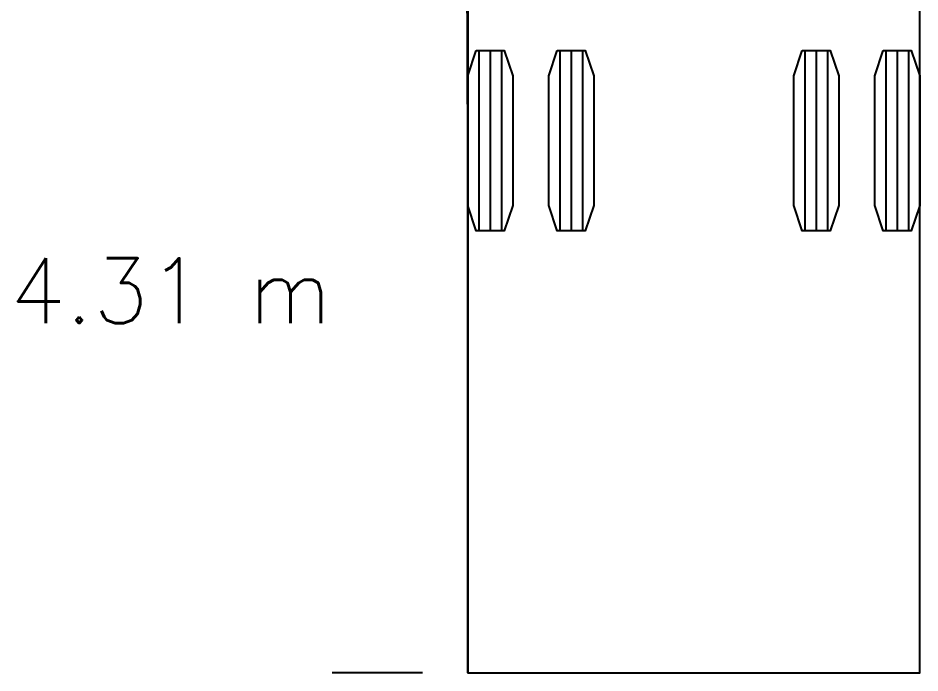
# Model space of a CAD drawing. Header units: metres. Extents: x 2363742 to 2363904, y 61953584 to 61953701.
# Drawn here: x 2363743.53 to 2363748.62, y 61953612.4 to 61953616.09 of the extents above; entities that cross this region are included whole.
import ezdxf
from ezdxf.enums import TextEntityAlignment as Align

# ---------------------------------------------------------------- set-up
doc = ezdxf.new("R2010")
doc.units = ezdxf.units.M
doc.header["$MEASUREMENT"] = 0
doc.layers.get('0').update_dxf_attribs({"color": 133})
doc.styles.add('TSText', font='simplex.shx')

# ---------------------------------------------------------------- blocks, each defined once
blk = doc.blocks.new('ATTEMP_1')
at = {"color": 3, "linetype": 'Continuous'}
for p, q in [((-10.082, 1.2115), (-11.098, 1.2115)), ((-10.082, 1.148), (-11.098, 1.148)), ((-10.082, 1.0845), (-11.098, 1.0845)), ((-10.082, 0.7545), (-11.098, 0.7545)), ((-10.082, 0.691), (-11.098, 0.691)), ((-10.082, 0.6275), (-11.098, 0.6275)), ((-10.082, -0.6275), (-11.098, -0.6275)), ((-10.082, -0.691), (-11.098, -0.691)), ((-10.082, -0.7545), (-11.098, -0.7545)), ((-10.082, -1.0845), (-11.098, -1.0845)), ((-10.082, -1.148), (-11.098, -1.148)), ((-10.082, -1.2115), (-11.098, -1.2115))]:
    blk.add_line(p, q, dxfattribs=at)
at = {"color": 3, "linetype": 'Continuous', "flags": 128}
blk.add_lwpolyline([(0, 1.275), (-13.59, 1.275), (-13.59, -1.275), (0, -1.275), (0, 1.275), (0, 1.275)], dxfattribs=at)
for points in [[(-10.082, 1.2272), (-10.082, 1.0688), (-10.2242, 1.021), (-10.9558, 1.021), (-11.098, 1.0688), (-11.098, 1.2272), (-10.9558, 1.275), (-10.2242, 1.275), (-10.082, 1.2272)], [(-10.082, 0.7702), (-10.082, 0.6118), (-10.2242, 0.564), (-10.9558, 0.564), (-11.098, 0.6118), (-11.098, 0.7702), (-10.9558, 0.818), (-10.2242, 0.818), (-10.082, 0.7702)], [(-10.082, -0.6118), (-10.082, -0.7702), (-10.2242, -0.818), (-10.9558, -0.818), (-11.098, -0.7702), (-11.098, -0.6118), (-10.9558, -0.564), (-10.2242, -0.564), (-10.082, -0.6118)], [(-10.082, -1.0688), (-10.082, -1.2272), (-10.2242, -1.275), (-10.9558, -1.275), (-11.098, -1.2272), (-11.098, -1.0688), (-10.9558, -1.021), (-10.2242, -1.021), (-10.082, -1.0688)]]:
    blk.add_lwpolyline(points, close=True, dxfattribs=at)
blk = doc.blocks.new('ATTEMP')
at = {"color": 3, "linetype": 'Continuous', "rotation": 90}
blk.add_blockref('ATTEMP_1', (0, -10.17), dxfattribs=at)

msp = doc.modelspace()

# ---------------------------------------------------------------- linework, layer by layer
at = {"color": 3, "linetype": 'Continuous'}
msp.add_line((2363745.8122, 61953612.4009), (2363745.3022, 61953612.4009), dxfattribs=at)
at = {"color": 3, "linetype": 'Continuous', "flags": 128}
for points in [[(2363746.0672, 61953612.4009), (2363746.0672, 61953612.6573), (2363746.0672, 61953612.9137), (2363746.0672, 61953613.1701), (2363746.0672, 61953613.4265), (2363746.0672, 61953613.683), (2363746.0672, 61953613.9394), (2363746.0672, 61953614.1958), (2363746.0672, 61953614.4522), (2363746.0672, 61953614.7086), (2363746.0672, 61953614.965), (2363746.0672, 61953615.2215), (2363746.0672, 61953615.4779), (2363746.0669, 61953615.7343), (2363746.0657, 61953615.9907), (2363746.064, 61953616.2471)], [(2363746.0672, 61953612.4009), (2363746.0672, 61953612.6573), (2363746.0672, 61953612.9137), (2363746.0672, 61953613.1701), (2363746.0672, 61953613.4265), (2363746.0672, 61953613.683), (2363746.0672, 61953613.9394), (2363746.0672, 61953614.1958), (2363746.0672, 61953614.4522), (2363746.0672, 61953614.7086), (2363746.0672, 61953614.965), (2363746.0672, 61953615.2215), (2363746.0672, 61953615.4779), (2363746.0669, 61953615.7343), (2363746.0657, 61953615.9907), (2363746.0641, 61953616.2471)], [(2363746.0672, 61953612.4009), (2363746.0672, 61953612.6573), (2363746.0672, 61953612.9137), (2363746.0672, 61953613.1701), (2363746.0672, 61953613.4265), (2363746.0672, 61953613.683), (2363746.0672, 61953613.9394), (2363746.0672, 61953614.1958), (2363746.0672, 61953614.4522), (2363746.0672, 61953614.7086), (2363746.0672, 61953614.965), (2363746.0672, 61953615.2215), (2363746.0672, 61953615.4779), (2363746.0669, 61953615.7343), (2363746.0657, 61953615.9907), (2363746.0641, 61953616.2471)], [(2363746.0672, 61953612.4009), (2363746.0672, 61953612.6573), (2363746.0672, 61953612.9137), (2363746.0672, 61953613.1701), (2363746.0672, 61953613.4265), (2363746.0672, 61953613.683), (2363746.0672, 61953613.9394), (2363746.0672, 61953614.1958), (2363746.0672, 61953614.4522), (2363746.0672, 61953614.7086), (2363746.0672, 61953614.965), (2363746.0672, 61953615.2215), (2363746.0672, 61953615.4779), (2363746.0669, 61953615.7343), (2363746.0657, 61953615.9907), (2363746.0641, 61953616.2471)], [(2363746.0672, 61953612.4009), (2363746.0672, 61953612.6573), (2363746.0672, 61953612.9137), (2363746.0672, 61953613.1701), (2363746.0672, 61953613.4265), (2363746.0672, 61953613.683), (2363746.0672, 61953613.9394), (2363746.0672, 61953614.1958), (2363746.0672, 61953614.4522), (2363746.0672, 61953614.7086), (2363746.0672, 61953614.965), (2363746.0672, 61953615.2215), (2363746.0672, 61953615.4779), (2363746.0669, 61953615.7343), (2363746.0658, 61953615.9907), (2363746.0642, 61953616.2471)], [(2363748.6172, 61953612.4009), (2363748.6172, 61953612.6573), (2363748.6172, 61953612.9137), (2363748.6173, 61953613.1701), (2363748.6175, 61953613.4265), (2363748.6178, 61953613.683), (2363748.618, 61953613.9394), (2363748.6183, 61953614.1958), (2363748.6185, 61953614.4522), (2363748.6186, 61953614.7086), (2363748.6185, 61953614.965), (2363748.6184, 61953615.2215), (2363748.6183, 61953615.4779), (2363748.6182, 61953615.7343), (2363748.6181, 61953615.9907), (2363748.618, 61953616.2471)], [(2363748.6172, 61953612.4009), (2363748.6172, 61953612.6573), (2363748.6172, 61953612.9137), (2363748.6173, 61953613.1701), (2363748.6175, 61953613.4265), (2363748.6178, 61953613.683), (2363748.618, 61953613.9394), (2363748.6183, 61953614.1958), (2363748.6185, 61953614.4522), (2363748.6186, 61953614.7086), (2363748.6185, 61953614.965), (2363748.6184, 61953615.2215), (2363748.6183, 61953615.4779), (2363748.6182, 61953615.7343), (2363748.6181, 61953615.9907), (2363748.618, 61953616.2471)], [(2363748.6172, 61953612.4009), (2363748.6172, 61953612.6573), (2363748.6172, 61953612.9137), (2363748.6173, 61953613.1701), (2363748.6175, 61953613.4265), (2363748.6178, 61953613.683), (2363748.618, 61953613.9394), (2363748.6183, 61953614.1958), (2363748.6185, 61953614.4522), (2363748.6186, 61953614.7086), (2363748.6185, 61953614.965), (2363748.6184, 61953615.2215), (2363748.6183, 61953615.4779), (2363748.6182, 61953615.7343), (2363748.6181, 61953615.9907), (2363748.618, 61953616.2471)], [(2363748.6172, 61953612.4009), (2363748.6172, 61953612.6573), (2363748.6172, 61953612.9137), (2363748.6173, 61953613.1701), (2363748.6175, 61953613.4265), (2363748.6178, 61953613.683), (2363748.618, 61953613.9394), (2363748.6183, 61953614.1958), (2363748.6185, 61953614.4522), (2363748.6186, 61953614.7086), (2363748.6185, 61953614.965), (2363748.6184, 61953615.2215), (2363748.6183, 61953615.4779), (2363748.6182, 61953615.7343), (2363748.6181, 61953615.9907), (2363748.618, 61953616.2471)], [(2363748.6172, 61953612.4009), (2363748.6172, 61953612.6573), (2363748.6172, 61953612.9137), (2363748.6173, 61953613.1701), (2363748.6175, 61953613.4265), (2363748.6178, 61953613.683), (2363748.618, 61953613.9394), (2363748.6183, 61953614.1958), (2363748.6185, 61953614.4522), (2363748.6186, 61953614.7086), (2363748.6185, 61953614.965), (2363748.6184, 61953615.2215), (2363748.6183, 61953615.4779), (2363748.6182, 61953615.7343), (2363748.6181, 61953615.9907), (2363748.618, 61953616.2471)]]:
    msp.add_lwpolyline(points, dxfattribs=at)

# ---------------------------------------------------------------- block references
at = {"color": 3, "linetype": 'Continuous'}
msp.add_blockref('ATTEMP', (2363747.3422, 61953636.1609), dxfattribs=at)

# ---------------------------------------------------------------- texts
at = {"color": 4, "style": 'TSText'}
msp.add_text('4.31 m', height=0.36576, dxfattribs=at).set_placement((2363745.3022, 61953614.5559), align=Align.MIDDLE_RIGHT)

doc.saveas('drawing.dxf')
